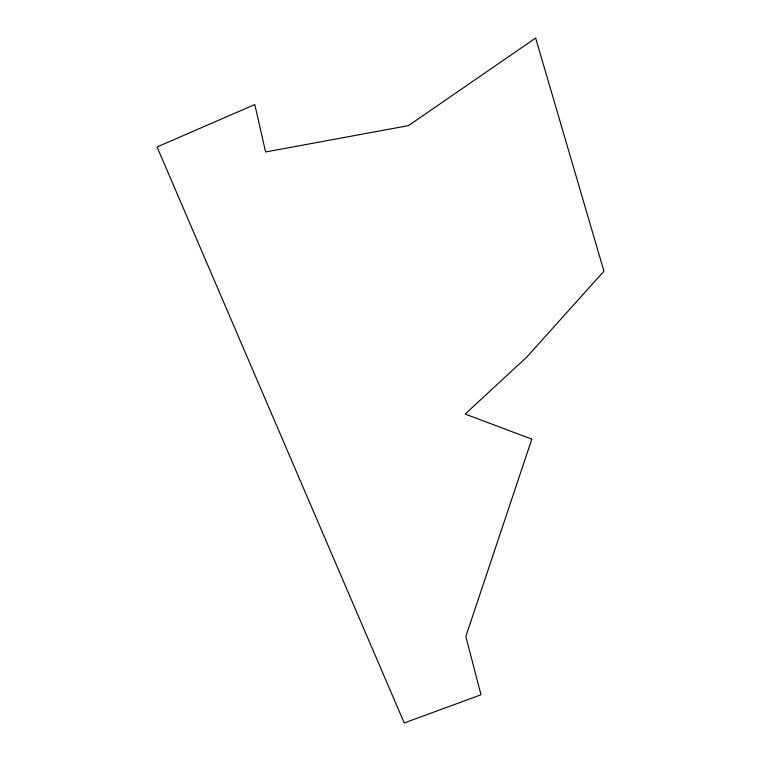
<?xml version="1.0" encoding="UTF-8"?>
<svg xmlns="http://www.w3.org/2000/svg" width="761" height="761" viewBox="0 0 761 761"><rect width="100%" height="100%" fill="white"/><g stroke="black" fill="none" stroke-linecap="round" stroke-linejoin="round"><path stroke-width="1.14" d="M531.796 439.135L465.827 636.538L481 694.783L404.224 722.95L157.061 146.968L254.802 104.533L265.599 151.981L408.467 125.622L535.649 38.05L603.939 271.192L526.774 357.099L465.18 414.06L531.796 439.135"/></g></svg>
